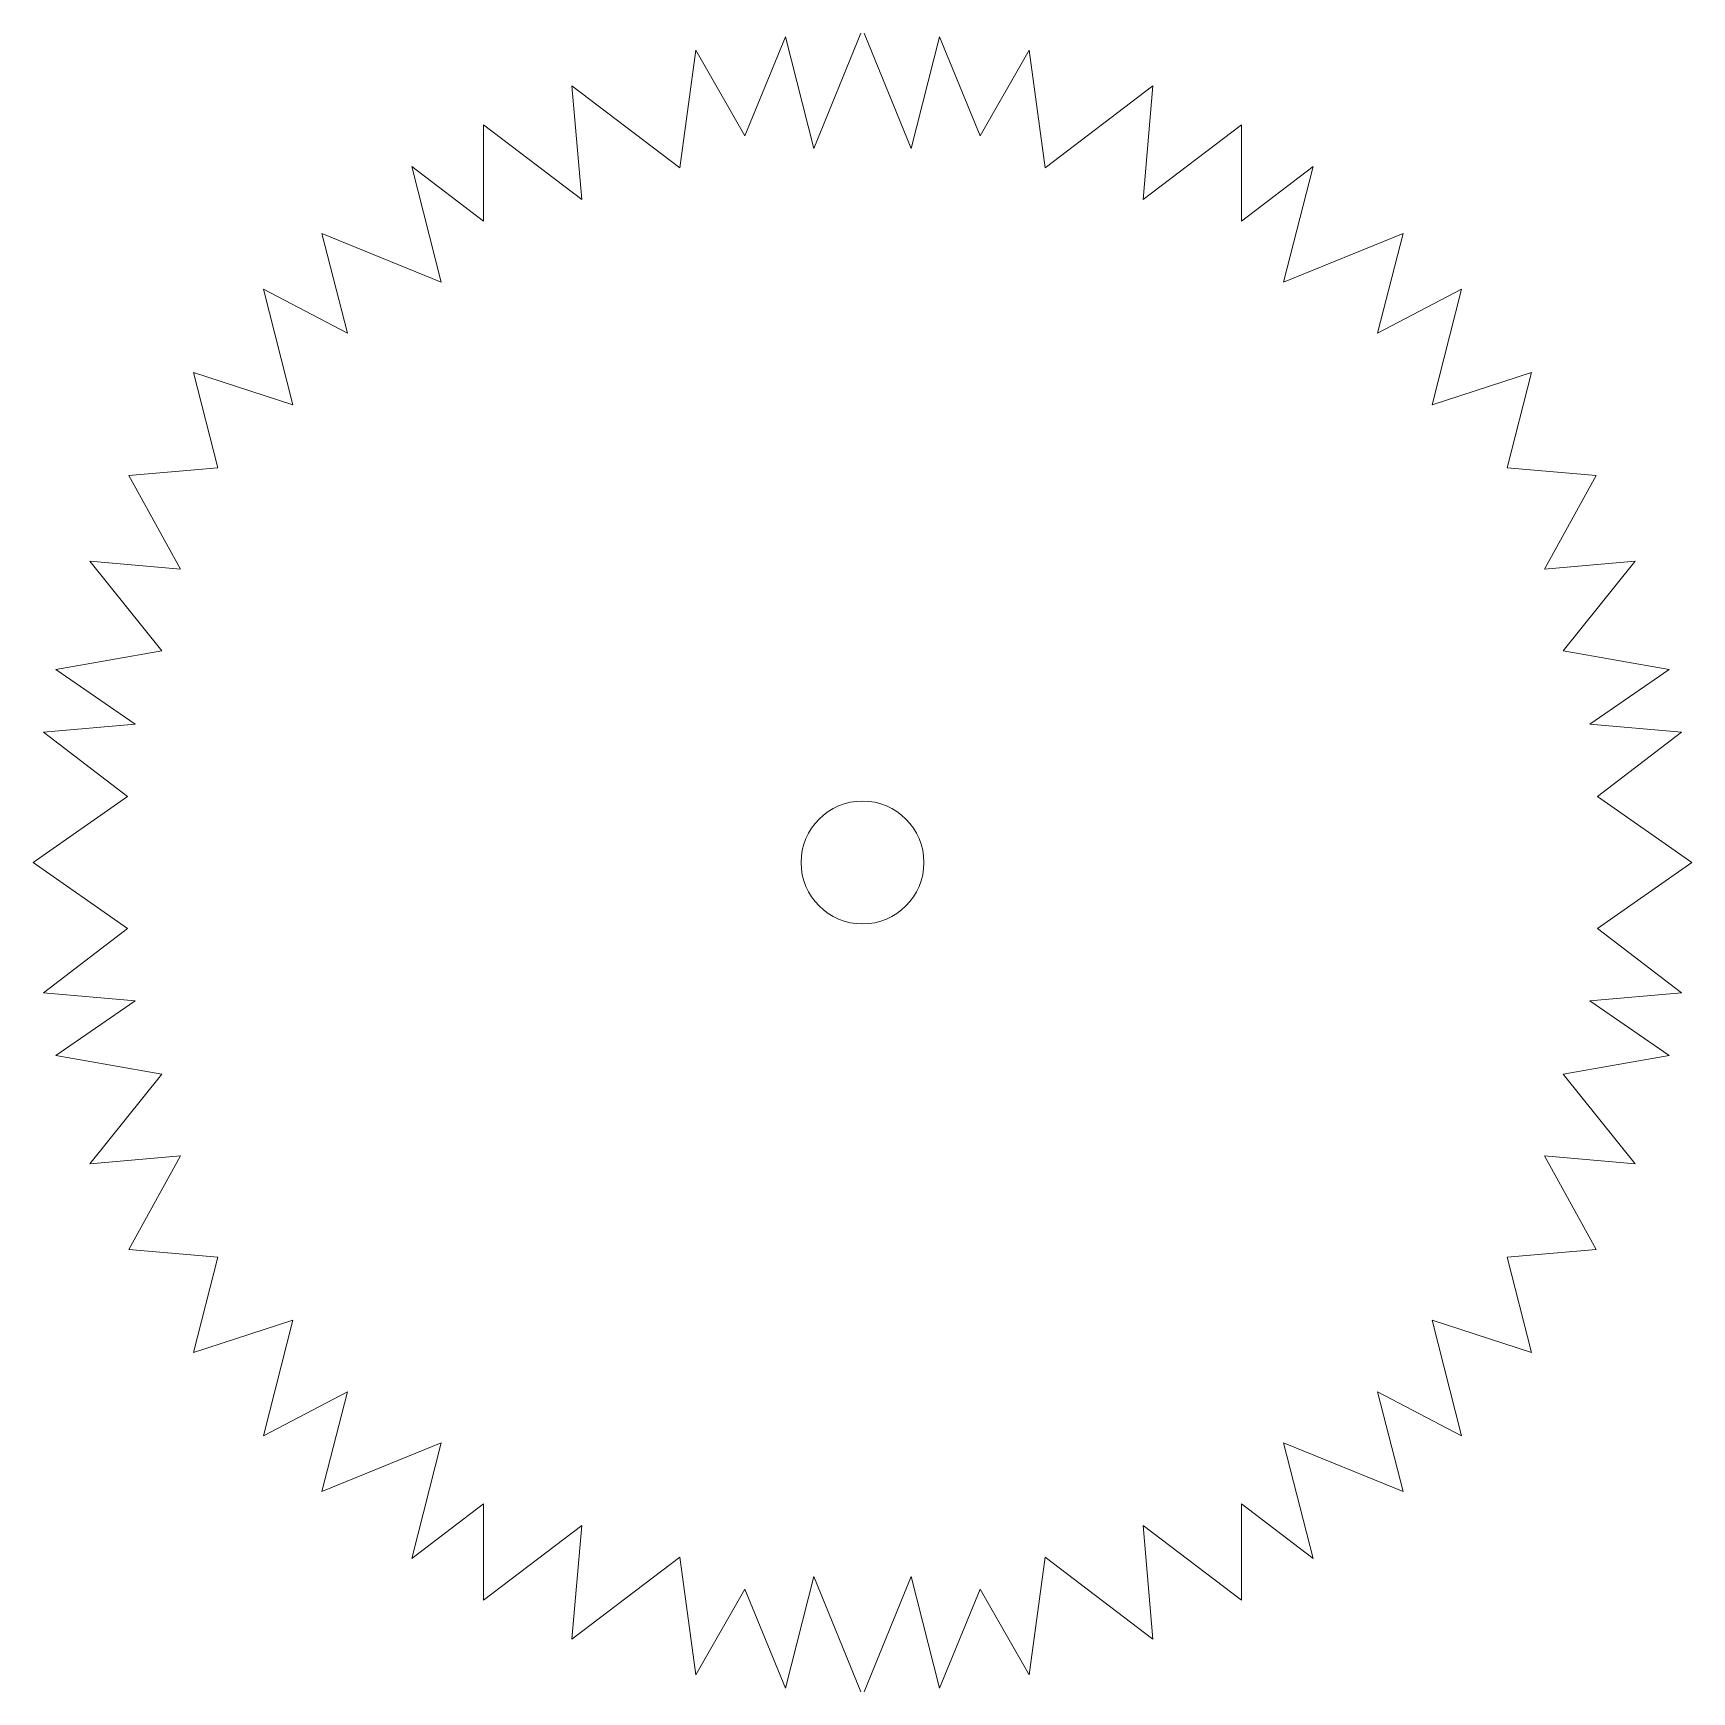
# Model space of a CAD drawing. Header units: millimetres. Extents: x 0 to 57242, y -59538 to 11130.
# Drawn here: x 29878 to 30781, y -26732 to -25829 of the extents above; entities that cross this region are included whole.
import ezdxf

# ---------------------------------------------------------------- set-up
doc = ezdxf.new("R2010")
doc.units = ezdxf.units.MM
doc.layers.add('L-PLNT', color=71, linetype='Continuous', lineweight=9)

# ---------------------------------------------------------------- blocks, each defined once
blk = doc.blocks.new('M_RPC Tree - Conifer - Chinese Juniper - 2_14 Meters-1226797-Level 0')
at = {"layer": 'L-PLNT'}
for p, q in [((-64.08, 395.81), (-42.06, 449.79)), ((-42.06, 449.79), (-26.51, 388.88)), ((-26.51, 388.88), (-0.87, 451.75)), ((26.46, 388.88), (0.82, 451.75)), ((42, 449.79), (26.46, 388.88)), ((64.02, 395.81), (42, 449.79)), ((-99.59, 378.46), (-90.83, 442.53)), ((-90.83, 442.53), (-64.08, 395.81)), ((90.78, 442.53), (64.02, 395.81)), ((99.54, 378.46), (90.78, 442.53)), ((-158.27, 423.13), (-99.59, 378.46)), ((-152.84, 361.09), (-158.27, 423.13)), ((158.21, 423.13), (99.54, 378.46)), ((152.78, 361.09), (158.21, 423.13)), ((-206.39, 401.86), (-152.84, 361.09)), ((-206.39, 349.38), (-206.39, 401.86)), ((206.34, 401.86), (152.78, 361.09)), ((206.34, 349.38), (206.34, 401.86)), ((-245.56, 379.2), (-206.39, 349.38)), ((-229.45, 316.08), (-245.56, 379.2)), ((245.5, 379.2), (206.34, 349.38)), ((229.39, 316.08), (245.5, 379.2)), ((-294.47, 342.61), (-229.45, 316.08)), ((-280.63, 288.36), (-294.47, 342.61)), ((294.42, 342.61), (229.39, 316.08)), ((280.57, 288.36), (294.42, 342.61)), ((-326.4, 312.35), (-280.63, 288.36)), ((-310.32, 249.36), (-326.4, 312.35)), ((326.34, 312.35), (280.57, 288.36)), ((310.27, 249.36), (326.34, 312.35)), ((-364.46, 266.96), (-310.32, 249.36)), ((-351.2, 215.03), (-364.46, 266.96)), ((364.4, 266.96), (310.27, 249.36)), ((351.15, 215.03), (364.4, 266.96)), ((-399.58, 210.8), (-351.2, 215.03)), ((-371.46, 159.8), (-399.58, 210.8)), ((399.53, 210.8), (351.15, 215.03)), ((371.41, 159.8), (399.53, 210.8)), ((-420.91, 164.13), (-371.46, 159.8)), ((-381.69, 115.37), (-420.91, 164.13)), ((420.85, 164.13), (371.41, 159.8)), ((381.63, 115.37), (420.85, 164.13)), ((-439.36, 105.2), (-381.69, 115.37)), ((439.3, 105.2), (381.63, 115.37)), ((-396.17, 75.29), (-439.36, 105.2)), ((396.12, 75.29), (439.3, 105.2)), ((-446.18, 70.92), (-396.17, 75.29)), ((446.12, 70.92), (396.12, 75.29)), ((-446.18, 70.92), (-400.34, 36.02)), ((446.12, 70.92), (400.28, 36.02)), ((-400.34, 36.02), (-451.78, 0)), ((451.72, 0), (400.28, 36.02)), ((-451.78, 0), (-400.34, -36.02)), ((451.72, 0), (400.28, -36.02)), ((-446.18, -70.92), (-400.34, -36.02)), ((446.12, -70.92), (400.28, -36.02)), ((-446.18, -70.92), (-396.17, -75.29)), ((446.12, -70.92), (396.12, -75.29)), ((-396.17, -75.29), (-439.36, -105.2)), ((396.12, -75.29), (439.3, -105.2)), ((-439.36, -105.2), (-381.69, -115.37)), ((439.3, -105.2), (381.63, -115.37)), ((-381.69, -115.37), (-420.91, -164.13)), ((381.63, -115.37), (420.85, -164.13)), ((-420.91, -164.13), (-371.46, -159.8)), ((-371.46, -159.8), (-399.58, -210.8)), ((371.41, -159.8), (399.53, -210.8)), ((420.85, -164.13), (371.41, -159.8)), ((-399.58, -210.8), (-351.2, -215.03)), ((-351.2, -215.03), (-364.46, -266.96)), ((399.53, -210.8), (351.15, -215.03)), ((351.15, -215.03), (364.4, -266.96)), ((-364.46, -266.96), (-310.32, -249.36)), ((-310.32, -249.36), (-326.4, -312.35)), ((310.27, -249.36), (326.34, -312.35)), ((364.4, -266.96), (310.27, -249.36)), ((-326.4, -312.35), (-280.63, -288.36)), ((-280.63, -288.36), (-294.47, -342.61)), ((280.57, -288.36), (294.42, -342.61)), ((326.34, -312.35), (280.57, -288.36)), ((-294.47, -342.61), (-229.45, -316.08)), ((-229.45, -316.08), (-245.56, -379.2)), ((229.39, -316.08), (245.5, -379.2)), ((294.42, -342.61), (229.39, -316.08)), ((-245.56, -379.2), (-206.39, -349.38)), ((-206.39, -349.38), (-206.39, -401.86)), ((206.34, -349.38), (206.34, -401.86)), ((245.5, -379.2), (206.34, -349.38)), ((-206.39, -401.86), (-152.84, -361.09)), ((-152.84, -361.09), (-158.27, -423.13)), ((152.78, -361.09), (158.21, -423.13)), ((206.34, -401.86), (152.78, -361.09)), ((-158.27, -423.13), (-99.59, -378.46)), ((-99.59, -378.46), (-90.83, -442.53)), ((99.54, -378.46), (90.78, -442.53)), ((158.21, -423.13), (99.54, -378.46)), ((-90.83, -442.53), (-64.08, -395.81)), ((-64.08, -395.81), (-42.06, -449.79)), ((-42.06, -449.79), (-26.51, -388.88)), ((-26.51, -388.88), (-0.87, -451.75)), ((26.46, -388.88), (0.82, -451.75)), ((42, -449.79), (26.46, -388.88)), ((64.02, -395.81), (42, -449.79)), ((90.78, -442.53), (64.02, -395.81))]:
    blk.add_line(p, q, dxfattribs=at)
for start, end in [(360, 180), (180, 360)]:
    blk.add_arc((-0.03, 0), 33.46, start, end, dxfattribs=at)

msp = doc.modelspace()

# ---------------------------------------------------------------- block references
at = {"layer": 'L-PLNT'}
msp.add_blockref('M_RPC Tree - Conifer - Chinese Juniper - 2_14 Meters-1226797-Level 0', (30329.49, -26280.5), dxfattribs=at)

doc.saveas('drawing.dxf')
